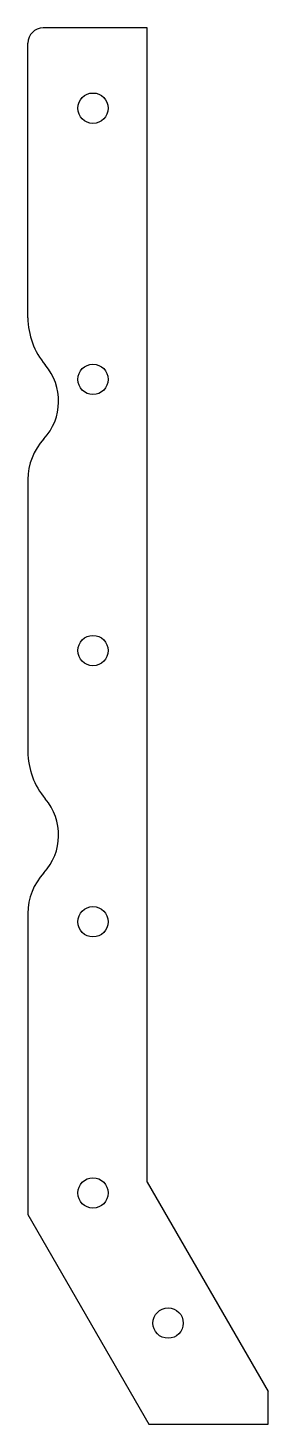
# Model space of a CAD drawing. Header units: millimetres. Extents: x 1818 to 1929, y 182 to 826.
import ezdxf

# ---------------------------------------------------------------- set-up
doc = ezdxf.new("R2010")
doc.units = ezdxf.units.MM

msp = doc.modelspace()

# ---------------------------------------------------------------- linework, layer by layer
for p, q in [((1873.14, 825.54), (1825.14, 825.54)), ((1873.14, 293.54), (1873.14, 825.54)), ((1818.14, 691.98), (1818.14, 818.54)), ((1818.14, 617.39), (1818.14, 491.98)), ((1818.14, 417.39), (1818.14, 278.54)), ((1873.14, 293.54), (1928.87, 197.01)), ((1818.14, 278.54), (1873.87, 182.01)), ((1928.87, 182.01), (1928.87, 197.01)), ((1873.87, 182.01), (1928.87, 182.01))]:
    msp.add_line(p, q)
for centre in [(1848.14, 788.54), (1848.14, 663.54), (1848.14, 538.54), (1848.14, 413.54), (1848.14, 288.54), (1882.77, 228.56)]:
    msp.add_circle(centre, 7)
for centre, radius, start, end in [((1825.14, 818.54), 7, 90, 180), ((1851.64, 691.98), 33.5, 180, 220.48574), ((1806.61, 653.54), 25.7, 317.18585, 40.48574), ((1845.64, 617.39), 27.5, 137.18585, 180), ((1851.64, 491.98), 33.5, 180, 220.48574), ((1806.61, 453.54), 25.7, 317.18585, 40.48574), ((1845.64, 417.39), 27.5, 137.18585, 180)]:
    msp.add_arc(centre, radius, start, end)

doc.saveas('drawing.dxf')
